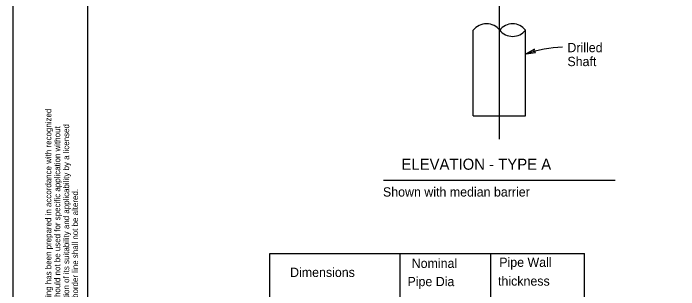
# Model space of a CAD drawing. Extents: x 0 to 2.83, y -0.03 to 1.83.
# Drawn here: x 0 to 0.934, y 0.6 to 0.988 of the extents above; entities that cross this region are included whole.
import ezdxf

# ---------------------------------------------------------------- set-up
doc = ezdxf.new("R2010")
doc.units = 0
for name, color, linetype in [('50', 7, 'Continuous'), ('52', 7, 'Continuous'), ('55', 7, 'Continuous'), ('57', 7, 'Continuous'), ('62', 7, 'Continuous'), ('63', 7, 'Continuous')]:
    doc.layers.add(name, color=color, linetype=linetype)

msp = doc.modelspace()

# ---------------------------------------------------------------- linework, layer by layer
at = {"layer": '50'}
for p, q in [((0.64563, 0.84436), (0.64563, 0.96456)), ((0.71878, 0.84436), (0.71878, 0.96456)), ((0.64563, 0.84436), (0.71878, 0.84436))]:
    msp.add_line(p, q, dxfattribs=at)
at = {"layer": '52'}
for centre, major_axis, ratio, start_param, end_param in [((0.66422, 0.95333), (-0.02243, 0), 0.896057, 3.734459, 5.690319), ((0.7008, 0.95333), (0.02167, 0), 0.927214, 0.592867, 2.548726), ((0.7008, 0.97579), (-0.02167, 0), 0.927214, 0.592867, 2.548726)]:
    msp.add_ellipse(centre, major_axis=major_axis, ratio=ratio, start_param=start_param, end_param=end_param, dxfattribs=at)
at = {"layer": '55'}
for p, q in [((0.6822, 0.81133), (0.6822, 1.63353)), ((0.36013, 0.57283), (0.36013, 0.65096)), ((0.36013, 0.65096), (0.80169, 0.65096)), ((0.54274, 0.10408), (0.54274, 0.65096)), ((0.67002, 0.10408), (0.67002, 0.65096)), ((0.80169, 0.10408), (0.80169, 0.65096))]:
    msp.add_line(p, q, dxfattribs=at)
msp.add_lwpolyline([(0.71993, 0.93133), (0.733, 0.93325), (0.73081, 0.93502), (0.73133, 0.93773)], close=True, dxfattribs=at)
msp.add_arc((0.77676, 0.76336), 0.17733, 91.92719, 108.68911, dxfattribs=at)
at = {"layer": '57'}
msp.add_line((0.51958, 0.75379), (0.84482, 0.75379), dxfattribs=at)
at = {"layer": '63'}
msp.add_line((0, 0), (0, 1.83333), dxfattribs=at)
msp.add_lwpolyline([(2.72918, 1.77077), (0.10418, 1.77077), (0.10418, 0.06244), (2.72918, 0.06244)], close=True, dxfattribs=at)

# ---------------------------------------------------------------- texts
at = {"layer": '57'}
for s, height, p in [('Drilled', 0.013017, (0.77768, 0.93348)), ('Shaft', 0.013017, (0.77768, 0.91396)), ('ELEVATION - TYPE A', 0.015625, (0.54474, 0.7684)), ('Shown with median barrier', 0.0130167, (0.51881, 0.73075)), ('Pipe Wall', 0.013017, (0.68201, 0.63198)), ('Nominal', 0.013017, (0.55917, 0.63051)), ('Dimensions', 0.013017, (0.38846, 0.61784)), ('Pipe Dia', 0.013017, (0.55324, 0.60495)), ('thickness', 0.013017, (0.68029, 0.60561))]:
    msp.add_text(s, height=height, dxfattribs=at).set_placement(p)
at = {"layer": '62'}
for s, height, p in [('The information presented in this Standard Drawing has been prepared in accordance with recognized', 0.0083333, (0.05339, 0.34994)), ('competent professional examination and verification of its suitability and applicability by a licensed', 0.00833333, (0.07839, 0.34994)), ('engineering principles and is for general use. It should not be used for specific application without', 0.00833333, (0.06589, 0.34994)), ('professional engineer. Contents within the inner border line shall not be altered.', 0.0083333, (0.09089, 0.34994))]:
    msp.add_text(s, height=height, rotation=90, dxfattribs=at).set_placement(p)

doc.saveas('drawing.dxf')
